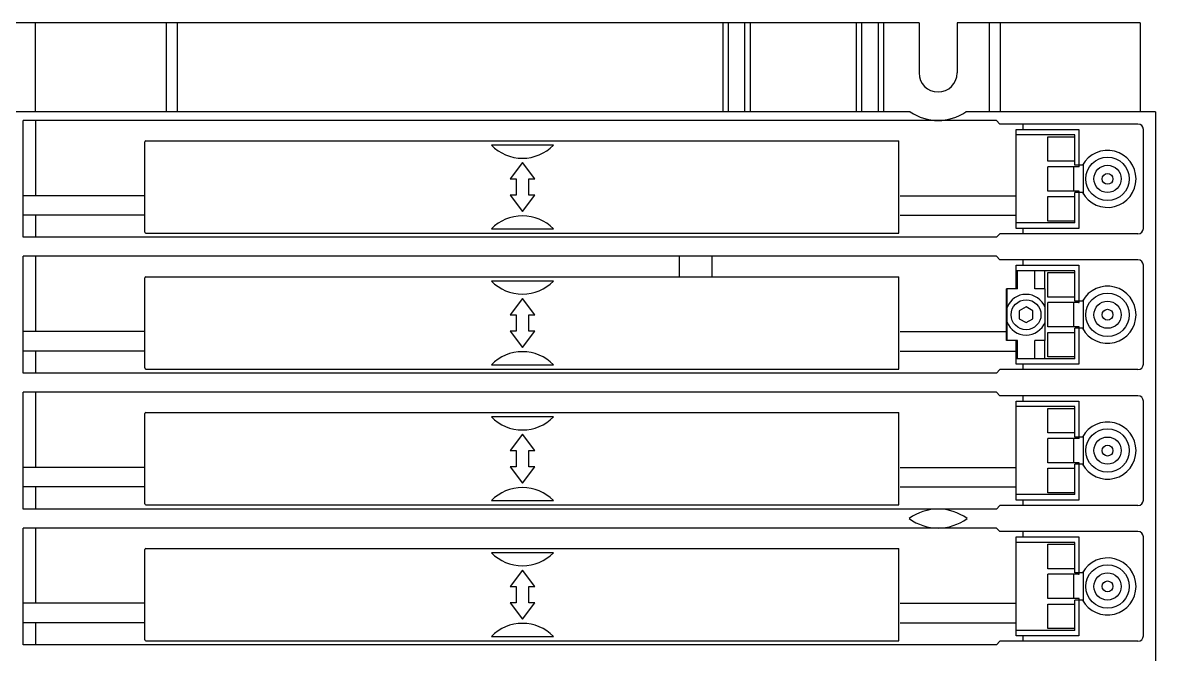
# Model space of a CAD drawing. Extents: x 10 to 610, y -247 to 1644.
# Drawn here: x 224.16 to 262.95, y 159.87 to 181.5 of the extents above; entities that cross this region are included whole.
import ezdxf

# ---------------------------------------------------------------- set-up
doc = ezdxf.new("R2010")
doc.units = 0
doc.header["$LTSCALE"] = 5
doc.header["$MEASUREMENT"] = 0
doc.layers.get('0').update_dxf_attribs({"linetype": 'CONTINUOUS'})

# ---------------------------------------------------------------- blocks, each defined once
blk = doc.blocks.new('L50')
at = {"color": 7, "linetype": 'Continuous'}
for p, q in [((243.5, 482.5), (60.5, 482.5)), ((80.8, 482.5), (80.8, 466.1)), ((105, 466.1), (105, 482.5)), ((107, 466.1), (107, 482.5)), ((207.45, 466.1), (207.45, 482.5)), ((208.45, 466.1), (208.45, 482.5)), ((211.45, 466.1), (211.45, 482.5)), ((212.45, 466.1), (212.45, 482.5)), ((232, 466.1), (232, 482.5)), ((233, 466.1), (233, 482.5)), ((236, 482.5), (236, 466.1)), ((237, 466.1), (237, 482.5)), ((243.5, 482.5), (243.5, 473.25)), ((250.5, 482.5), (250.5, 473.25)), ((284.2, 482.5), (250.5, 482.5)), ((256.5, 466.1), (256.5, 482.5)), ((258.5, 466.1), (258.5, 482.5)), ((284.2, 482.5), (284.2, 466.1)), ((241.88, 466.1), (68.6, 466.1)), ((287, 466.1), (252.12, 466.1)), ((287, 466.1), (287, 316.4)), ((78.6, 443), (78.6, 464.5)), ((257.75, 464.5), (78.6, 464.5)), ((80.9, 450.65), (80.9, 464.5)), ((257.75, 464.5), (258.4, 463.85)), ((283.8, 463.85), (258.4, 463.85)), ((262.7, 462.85), (262.7, 463.85)), ((261.4, 444.65), (261.4, 462.85)), ((261.4, 462.85), (272.9, 462.85)), ((272.15, 461.85), (261.4, 461.85)), ((267.2, 457), (267.2, 461.5)), ((267.2, 461.5), (272.15, 461.5)), ((272.15, 456.25), (272.15, 461.85)), ((272.9, 462.85), (272.9, 456.25)), ((284.8, 444.65), (284.8, 462.85)), ((101, 443.95), (101, 460.55)), ((101.2, 460.75), (239.8, 460.75)), ((176.21, 459.95), (164.79, 459.95)), ((239.8, 443.75), (239.8, 460.75)), ((170.5, 456.75), (168.24, 453.75)), ((172.76, 453.75), (170.5, 456.75)), ((272.15, 457), (267.2, 457)), ((267.2, 451.5), (267.2, 456)), ((272.95, 456), (267.2, 456)), ((271.99, 451.5), (271.99, 456)), ((273.58, 456.25), (272.15, 456.25)), ((272.86, 456.01), (272.95, 456.03)), ((272.95, 456), (272.95, 456.25)), ((273.8, 450.95), (273.8, 456.55)), ((168.24, 453.75), (169.35, 453.75)), ((169.35, 453.75), (169.35, 450.75)), ((171.65, 450.75), (171.65, 453.75)), ((171.65, 453.75), (172.76, 453.75)), ((101, 450.65), (78.6, 450.65)), ((168.24, 450.75), (170.5, 447.75)), ((169.35, 450.75), (168.24, 450.75)), ((170.5, 447.75), (172.76, 450.75)), ((172.76, 450.75), (171.65, 450.75)), ((240, 450.65), (261.4, 450.65)), ((272.95, 451.5), (267.2, 451.5)), ((267.2, 446), (267.2, 450.5)), ((267.2, 450.5), (272.15, 450.5)), ((272.15, 445.65), (272.15, 451.25)), ((273.58, 451.25), (272.15, 451.25)), ((272.95, 451.47), (272.86, 451.49)), ((272.9, 451.25), (272.9, 444.65)), ((272.95, 451.25), (272.95, 451.5)), ((101, 447.05), (78.6, 447.05)), ((80.9, 443), (80.9, 447.05)), ((240, 447.05), (261.4, 447.05)), ((164.79, 444.55), (176.21, 444.55)), ((272.15, 445.65), (261.4, 445.65)), ((272.9, 444.65), (261.4, 444.65)), ((262.7, 443.65), (262.7, 444.65)), ((272.15, 446), (267.2, 446)), ((257.75, 443), (78.6, 443)), ((101.2, 443.75), (239.8, 443.75)), ((257.75, 443), (258.4, 443.65)), ((283.8, 443.65), (258.4, 443.65)), ((78.6, 418), (78.6, 439.5)), ((257.75, 439.5), (78.6, 439.5)), ((80.9, 425.65), (80.9, 439.5)), ((199.35, 439.5), (199.35, 435.75)), ((205.35, 439.5), (205.35, 435.75)), ((257.75, 439.5), (258.4, 438.85)), ((283.8, 438.85), (258.4, 438.85)), ((262.7, 437.85), (262.7, 438.85)), ((261.4, 433.5), (261.4, 437.85)), ((261.4, 437.85), (272.9, 437.85)), ((272.15, 436.85), (261.4, 436.85)), ((261.6, 433.5), (261.6, 436.85)), ((264.8, 433.5), (264.8, 436.85)), ((266.6, 436.85), (266.6, 433.5)), ((267.2, 432), (267.2, 436.5)), ((267.2, 436.5), (272.15, 436.5)), ((272.15, 431.25), (272.15, 436.85)), ((272.9, 437.85), (272.9, 431.25)), ((284.8, 419.65), (284.8, 437.85)), ((101, 418.95), (101, 435.55)), ((101.2, 435.75), (239.8, 435.75)), ((176.21, 434.95), (164.79, 434.95)), ((239.8, 418.75), (239.8, 435.75)), ((170.5, 431.75), (168.24, 428.75)), ((172.76, 428.75), (170.5, 431.75)), ((259.6, 424), (259.6, 433.5)), ((261.6, 433.5), (259.6, 433.5)), ((259.7, 424), (259.7, 433.5)), ((266.7, 433.5), (264.8, 433.5)), ((266.7, 424), (266.7, 433.5)), ((272.15, 432), (267.2, 432)), ((263.2, 430.2), (261.95, 429.48)), ((264.45, 429.48), (263.2, 430.2)), ((267.2, 426.5), (267.2, 431)), ((272.95, 431), (267.2, 431)), ((271.99, 426.5), (271.99, 431)), ((273.58, 431.25), (272.15, 431.25)), ((272.86, 431.01), (272.95, 431.03)), ((272.95, 431), (272.95, 431.25)), ((273.8, 425.95), (273.8, 431.55)), ((168.24, 428.75), (169.35, 428.75)), ((169.35, 428.75), (169.35, 425.75)), ((171.65, 425.75), (171.65, 428.75)), ((171.65, 428.75), (172.76, 428.75)), ((261.95, 429.48), (261.95, 428.02)), ((261.95, 428.02), (263.2, 427.3)), ((263.2, 427.3), (264.45, 428.02)), ((264.45, 428.02), (264.45, 429.48)), ((101, 425.65), (78.6, 425.65)), ((168.24, 425.75), (170.5, 422.75)), ((169.35, 425.75), (168.24, 425.75)), ((170.5, 422.75), (172.76, 425.75)), ((172.76, 425.75), (171.65, 425.75)), ((240, 425.65), (259.6, 425.65)), ((272.95, 426.5), (267.2, 426.5)), ((267.2, 421), (267.2, 425.5)), ((267.2, 425.5), (272.15, 425.5)), ((272.15, 420.65), (272.15, 426.25)), ((273.58, 426.25), (272.15, 426.25)), ((272.95, 426.47), (272.86, 426.49)), ((272.9, 426.25), (272.9, 419.65)), ((272.95, 426.25), (272.95, 426.5)), ((261.6, 424), (259.6, 424)), ((261.4, 419.65), (261.4, 424)), ((261.6, 420.65), (261.6, 424)), ((264.8, 420.65), (264.8, 424)), ((266.7, 424), (264.8, 424)), ((266.6, 424), (266.6, 420.65)), ((101, 422.05), (78.6, 422.05)), ((80.9, 418), (80.9, 422.05)), ((240, 422.05), (261.4, 422.05)), ((164.79, 419.55), (176.21, 419.55)), ((272.15, 420.65), (261.4, 420.65)), ((272.9, 419.65), (261.4, 419.65)), ((262.7, 418.65), (262.7, 419.65)), ((272.15, 421), (267.2, 421)), ((257.75, 418), (78.6, 418)), ((101.2, 418.75), (239.8, 418.75)), ((257.75, 418), (258.4, 418.65)), ((283.8, 418.65), (258.4, 418.65)), ((78.6, 393), (78.6, 414.5)), ((257.75, 414.5), (78.6, 414.5)), ((80.9, 400.65), (80.9, 414.5)), ((257.75, 414.5), (258.4, 413.85)), ((283.8, 413.85), (258.4, 413.85)), ((261.4, 394.65), (261.4, 412.85)), ((261.4, 412.85), (272.9, 412.85)), ((262.7, 412.85), (262.7, 413.85)), ((272.9, 412.85), (272.9, 406.25)), ((284.8, 394.65), (284.8, 412.85)), ((101.2, 410.75), (239.8, 410.75)), ((239.8, 393.75), (239.8, 410.75)), ((272.15, 411.85), (261.4, 411.85)), ((267.2, 407), (267.2, 411.5)), ((267.2, 411.5), (272.15, 411.5)), ((272.15, 406.25), (272.15, 411.85)), ((101, 393.95), (101, 410.55)), ((176.21, 409.95), (164.79, 409.95)), ((170.5, 406.75), (168.24, 403.75)), ((172.76, 403.75), (170.5, 406.75)), ((272.15, 407), (267.2, 407)), ((267.2, 401.5), (267.2, 406)), ((272.95, 406), (267.2, 406)), ((271.99, 401.5), (271.99, 406)), ((273.58, 406.25), (272.15, 406.25)), ((272.86, 406.01), (272.95, 406.03)), ((272.95, 406), (272.95, 406.25)), ((273.8, 400.95), (273.8, 406.55)), ((168.24, 403.75), (169.35, 403.75)), ((169.35, 403.75), (169.35, 400.75)), ((171.65, 400.75), (171.65, 403.75)), ((171.65, 403.75), (172.76, 403.75)), ((101, 400.65), (78.6, 400.65)), ((168.24, 400.75), (170.5, 397.75)), ((169.35, 400.75), (168.24, 400.75)), ((170.5, 397.75), (172.76, 400.75)), ((172.76, 400.75), (171.65, 400.75)), ((240, 400.65), (261.4, 400.65)), ((272.95, 401.5), (267.2, 401.5)), ((267.2, 396), (267.2, 400.5)), ((267.2, 400.5), (272.15, 400.5)), ((272.15, 395.65), (272.15, 401.25)), ((273.58, 401.25), (272.15, 401.25)), ((272.95, 401.47), (272.86, 401.49)), ((272.9, 401.25), (272.9, 394.65)), ((272.95, 401.25), (272.95, 401.5)), ((101, 397.05), (78.6, 397.05)), ((80.9, 393), (80.9, 397.05)), ((240, 397.05), (261.4, 397.05)), ((164.79, 394.55), (176.21, 394.55)), ((272.15, 395.65), (261.4, 395.65)), ((272.9, 394.65), (261.4, 394.65)), ((262.7, 393.65), (262.7, 394.65)), ((272.15, 396), (267.2, 396)), ((257.75, 393), (78.6, 393)), ((101.2, 393.75), (239.8, 393.75)), ((257.75, 393), (258.4, 393.65)), ((283.8, 393.65), (258.4, 393.65)), ((257.75, 389.5), (78.6, 389.5)), ((78.6, 368), (78.6, 389.5)), ((80.9, 375.65), (80.9, 389.5)), ((257.75, 389.5), (258.4, 388.85)), ((283.8, 388.85), (258.4, 388.85)), ((261.4, 369.65), (261.4, 387.85)), ((261.4, 387.85), (272.9, 387.85)), ((262.7, 387.85), (262.7, 388.85)), ((272.9, 387.85), (272.9, 381.25)), ((284.8, 369.65), (284.8, 387.85)), ((101.2, 385.75), (239.8, 385.75)), ((239.8, 368.75), (239.8, 385.75)), ((272.15, 386.85), (261.4, 386.85)), ((267.2, 382), (267.2, 386.5)), ((267.2, 386.5), (272.15, 386.5)), ((272.15, 381.25), (272.15, 386.85)), ((101, 368.95), (101, 385.55)), ((176.21, 384.95), (164.79, 384.95)), ((170.5, 381.75), (168.24, 378.75)), ((172.76, 378.75), (170.5, 381.75)), ((272.15, 382), (267.2, 382)), ((267.2, 376.5), (267.2, 381)), ((272.95, 381), (267.2, 381)), ((271.99, 376.5), (271.99, 381)), ((273.58, 381.25), (272.15, 381.25)), ((272.86, 381.01), (272.95, 381.03)), ((272.95, 381), (272.95, 381.25)), ((273.8, 375.95), (273.8, 381.55)), ((168.24, 378.75), (169.35, 378.75)), ((169.35, 378.75), (169.35, 375.75)), ((171.65, 375.75), (171.65, 378.75)), ((171.65, 378.75), (172.76, 378.75)), ((101, 375.65), (78.6, 375.65)), ((169.35, 375.75), (168.24, 375.75)), ((168.24, 375.75), (170.5, 372.75)), ((170.5, 372.75), (172.76, 375.75)), ((172.76, 375.75), (171.65, 375.75)), ((240, 375.65), (261.4, 375.65)), ((272.95, 376.5), (267.2, 376.5)), ((267.2, 371), (267.2, 375.5)), ((267.2, 375.5), (272.15, 375.5)), ((272.15, 370.65), (272.15, 376.25)), ((273.58, 376.25), (272.15, 376.25)), ((272.95, 376.47), (272.86, 376.49)), ((272.9, 376.25), (272.9, 369.65)), ((272.95, 376.25), (272.95, 376.5)), ((101, 372.05), (78.6, 372.05)), ((80.9, 368), (80.9, 372.05)), ((240, 372.05), (261.4, 372.05)), ((164.79, 369.55), (176.21, 369.55)), ((272.15, 370.65), (261.4, 370.65)), ((272.9, 369.65), (261.4, 369.65)), ((262.7, 368.65), (262.7, 369.65)), ((272.15, 371), (267.2, 371)), ((257.75, 368), (78.6, 368)), ((101.2, 368.75), (239.8, 368.75)), ((257.75, 368), (258.4, 368.65)), ((283.8, 368.65), (258.4, 368.65))]:
    blk.add_line(p, q, dxfattribs=at)
for centre, radius in [((278.2, 453.75), 4), ((278.2, 453.75), 2.5), ((278.2, 453.75), 1), ((278.2, 428.75), 4), ((263.2, 428.75), 2.75), ((278.2, 428.75), 2.5), ((278.2, 428.75), 1), ((278.2, 403.75), 4), ((278.2, 403.75), 2.5), ((278.2, 403.75), 1), ((278.2, 378.75), 4), ((278.2, 378.75), 2.5), ((278.2, 378.75), 1)]:
    blk.add_circle(centre, radius, dxfattribs=at)
for centre, radius, start, end in [((247, 473.25), 3.5, 180, 0), ((247, 473.5), 9, 235.3079, 304.6921), ((283.8, 462.85), 1, 0, 90), ((101.2, 460.55), 0.2, 90, 180), ((170.5, 465.55), 8, 224.427, 315.573), ((278.2, 453.75), 5.25, 208.4369, 151.5631), ((170.5, 438.95), 8, 44.427, 135.573), ((283.8, 444.65), 1, 270, 0), ((101.2, 443.95), 0.2, 180, 270), ((283.8, 437.85), 1, 0, 90), ((101.2, 435.55), 0.2, 90, 180), ((170.5, 440.55), 8, 224.427, 315.573), ((278.2, 428.75), 5.25, 208.4369, 151.5631), ((263.2, 428.75), 3.75, 21.0395, 158.9605), ((263.2, 428.75), 3.75, 201.0395, 338.9605), ((170.5, 413.95), 8, 44.427, 135.573), ((283.8, 419.65), 1, 270, 0), ((101.2, 418.95), 0.2, 180, 270), ((283.8, 412.85), 1, 0, 90), ((101.2, 410.55), 0.2, 90, 180), ((170.5, 415.55), 8, 224.427, 315.573), ((278.2, 403.75), 5.25, 208.4369, 151.5631), ((170.5, 388.95), 8, 44.427, 135.573), ((283.8, 394.65), 1, 270, 0), ((101.2, 393.95), 0.2, 180, 270), ((247, 384), 9, 53.6639, 126.3361), ((247, 398.5), 9, 233.6639, 306.3361), ((283.8, 387.85), 1, 0, 90), ((101.2, 385.55), 0.2, 90, 180), ((170.5, 390.55), 8, 224.427, 315.573), ((278.2, 378.75), 5.25, 208.4369, 151.5631), ((170.5, 363.95), 8, 44.427, 135.573), ((283.8, 369.65), 1, 270, 0), ((101.2, 368.95), 0.2, 180, 270)]:
    blk.add_arc(centre, radius, start, end, dxfattribs=at)

msp = doc.modelspace()

# ---------------------------------------------------------------- block references
at = {"linetype": 'Continuous', "xscale": 0.1860223936625646, "yscale": 0.1860223936625646, "zscale": 0.1860223936625646}
msp.add_blockref('L50', (209.558, 91.74), dxfattribs=at)

doc.saveas('drawing.dxf')
